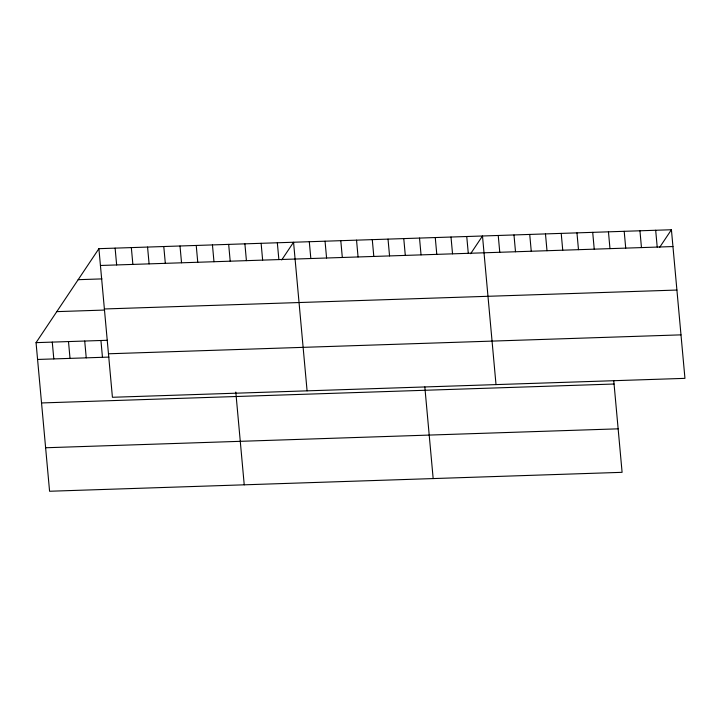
<?xml version="1.0" encoding="UTF-8"?>
<svg xmlns="http://www.w3.org/2000/svg" width="721" height="721" viewBox="0 0 721 721"><rect width="100%" height="100%" fill="white"/><g stroke="black" fill="none" stroke-linecap="round" stroke-linejoin="round"><path stroke-width="1.08" d="M613.76 380.679L622.097 472.327L49.578 491.253L36.05 342.646L98.903 248.673L671.422 229.747L684.95 378.354L112.422 397.28L98.903 248.673M281.704 259.966L293.555 242.238L307.083 390.845M470.642 253.72L482.493 235.992L496.012 384.599M659.571 247.474L671.422 229.747M100.426 265.481L672.954 246.555M78.156 279.685L101.949 278.901M104.383 308.976L676.911 290.049M56.788 311.634L104.374 310.066M36.05 342.646L107.429 340.285M108.465 353.786L680.994 334.859M37.582 359.455L108.952 357.093M41.539 402.949L614.067 384.023M45.612 447.759L618.14 428.833M655.677 230.269L657.21 247.078M639.942 230.792L641.465 247.591M624.197 231.315L625.72 248.114M608.452 231.829L609.975 248.637M592.707 232.351L594.23 249.16M576.962 232.874L578.485 249.673M561.217 233.397L562.74 250.196M545.473 233.91L546.996 250.719M529.728 234.433L531.251 251.241M513.983 234.956L515.506 251.755M498.238 235.479L499.77 252.278M466.748 236.515L468.28 253.323M451.004 237.038L452.536 253.837M435.259 237.56L436.791 254.36M419.514 238.074L421.046 254.883M424.822 386.916L433.168 478.573M403.769 238.597L405.301 255.405M388.024 239.12L389.556 255.919M372.279 239.642L373.811 256.442M356.535 240.156L358.067 256.964M340.79 240.679L342.322 257.487M325.045 241.202L326.577 258.001M309.3 241.724L310.832 258.524M277.333 242.779L278.865 259.578M261.119 243.31L262.642 260.119M244.897 243.851L246.42 260.651M228.674 244.383L230.197 261.191M235.794 392.053L244.23 484.818M212.452 244.924L213.975 261.723M196.229 245.455L197.761 262.264M180.007 245.996L181.539 262.795M163.784 246.528L165.316 263.336M147.562 247.069L149.094 263.868M131.339 247.6L132.871 264.409M115.117 248.141L116.649 264.94M100.94 340.501L102.463 357.31M84.718 341.042L86.241 357.841M68.495 341.574L70.018 358.382M52.273 342.115L53.805 358.914"/></g></svg>
